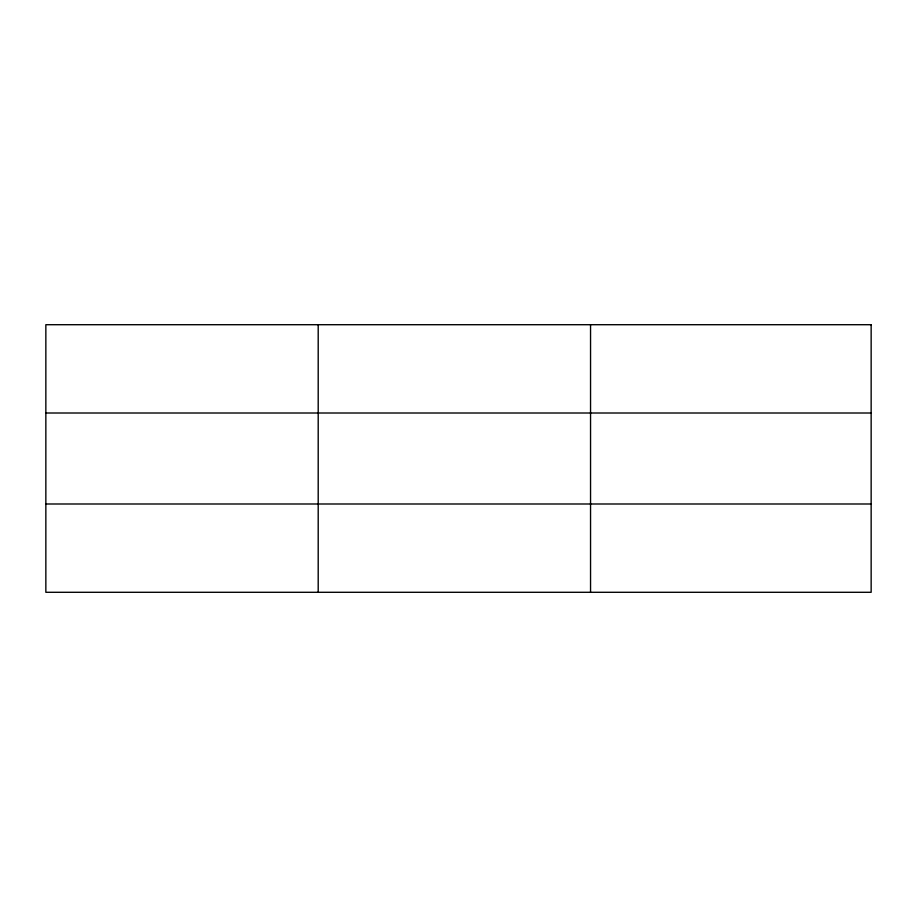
<?xml version="1.0" encoding="UTF-8"?>
<svg xmlns="http://www.w3.org/2000/svg" width="917" height="917" viewBox="0 0 917 917"><rect width="100%" height="100%" fill="white"/><g stroke="black" fill="none" stroke-linecap="round" stroke-linejoin="round"><path stroke-width="1.38" d="M318.199 592.29L318.199 324.71M590.548 592.29L590.548 324.71M45.85 413.005L871.15 413.005M45.85 503.995L871.15 503.995M871.15 324.71L871.15 592.29L45.85 592.29L45.85 324.71L871.15 324.71"/></g></svg>
